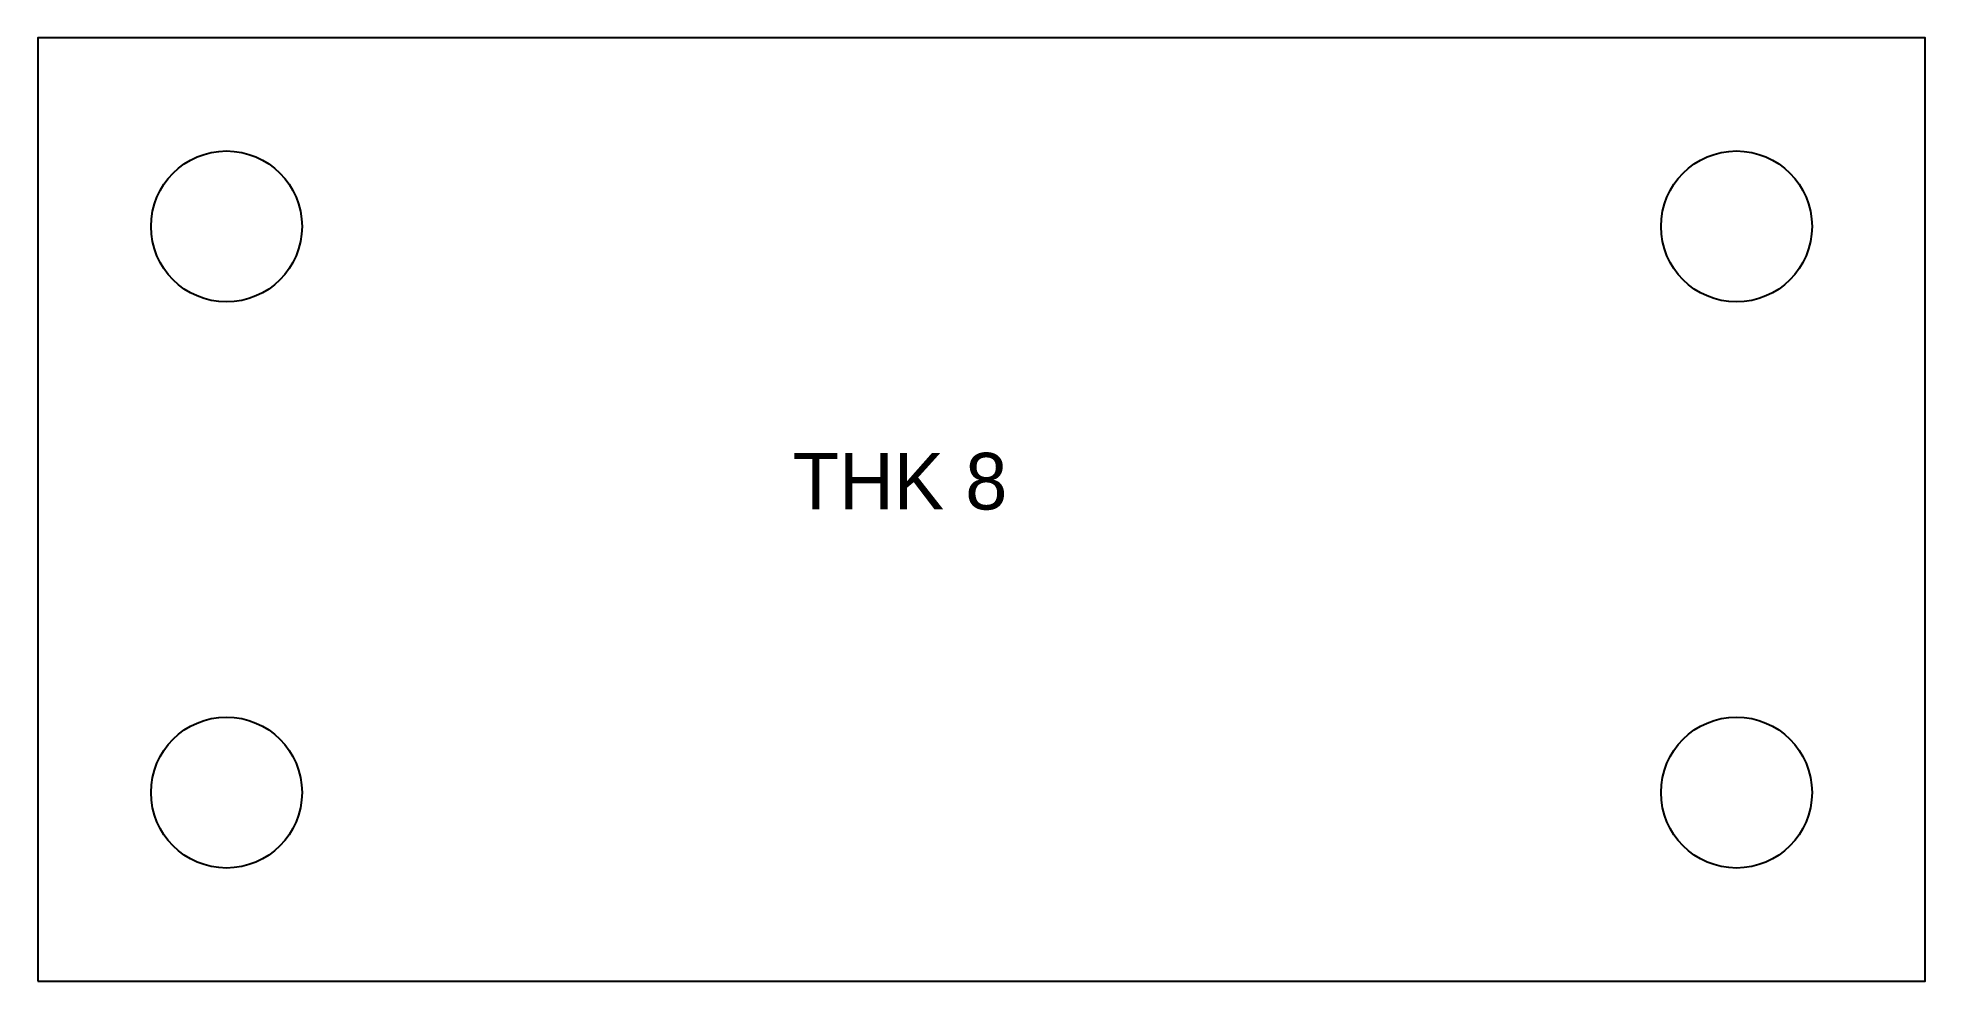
# Model space of a CAD drawing. Header units: millimetres. Extents: x 0 to 100, y 0 to 50.
import ezdxf

# ---------------------------------------------------------------- set-up
doc = ezdxf.new("R2010")
doc.units = ezdxf.units.MM

msp = doc.modelspace()

# ---------------------------------------------------------------- linework, layer by layer
msp.add_lwpolyline([(0, 0), (100, 0), (100, 50), (0, 50)], close=True)
for centre in [(10, 40), (90, 40), (10, 10), (90, 10)]:
    msp.add_circle(centre, 4)

# ---------------------------------------------------------------- texts
msp.add_text('THK 8', height=3).set_placement((40, 25))

doc.saveas('drawing.dxf')
